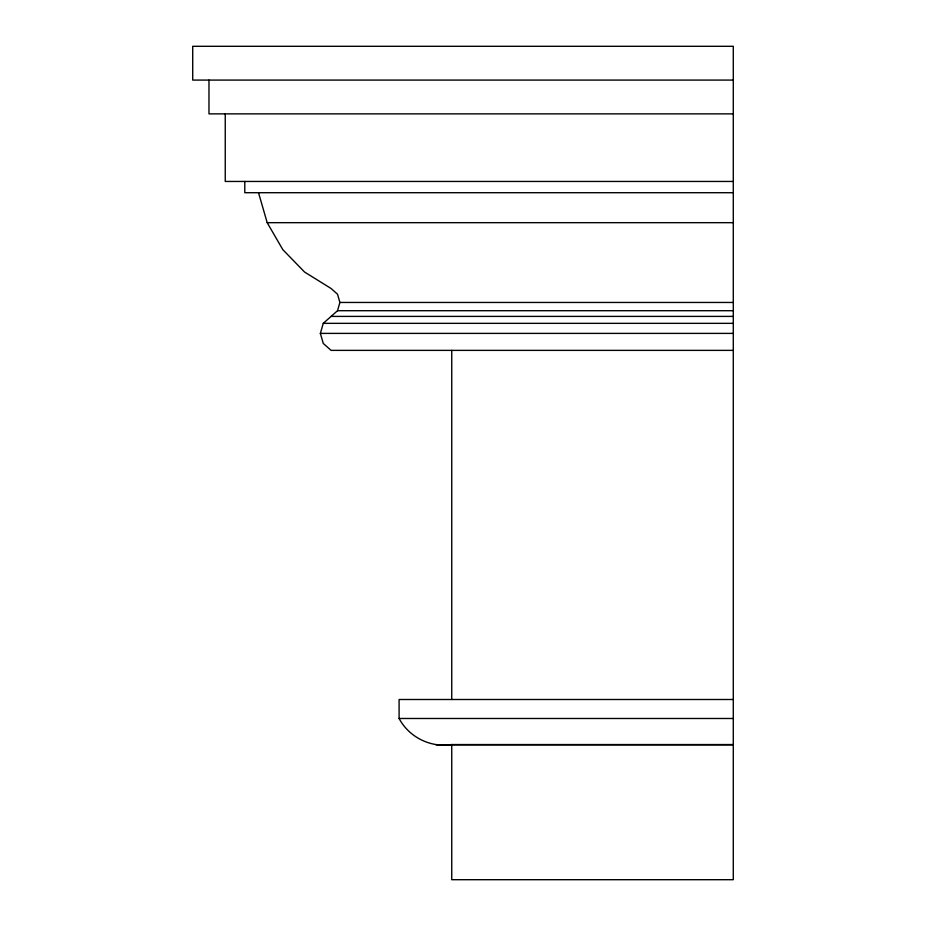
<?xml version="1.0" encoding="UTF-8"?>
<svg xmlns="http://www.w3.org/2000/svg" width="926" height="926" viewBox="0 0 926 926"><rect width="100%" height="100%" fill="white"/><g stroke="black" fill="none" stroke-linecap="round" stroke-linejoin="round"><path stroke-width="1.39" d="M733.288 350.375L331.091 350.375L323.267 343.442L320.361 333.395L323.267 323.348L337.515 310.708L339.9 302.455L337.515 294.202L331.091 288.495L304.573 272.047L282.835 249.673L267.186 222.68L258.528 192.712M733.288 699.5L399.094 699.5L399.094 718.483C409.095 737.281 430.717 747.988 451.738 744.55L733.288 744.55M733.288 80.087L192.712 80.087L192.712 46.3L733.288 46.3L733.288 879.7L451.738 879.7L451.738 744.55M733.288 113.875L208.975 113.875L208.975 80.087M733.288 181.45L225.249 181.45L225.249 113.875M733.288 192.712L244.788 192.712L244.788 181.45M267.186 222.68L733.288 222.68M339.9 302.455L733.288 302.455M337.515 310.708L733.288 310.708M331.091 316.403L733.288 316.403M323.267 323.348L733.288 323.348M320.361 333.395L733.288 333.395M399.094 718.483L733.288 718.483M436.065 744.874L733.288 744.874M451.738 350.375L451.738 699.5"/></g></svg>
